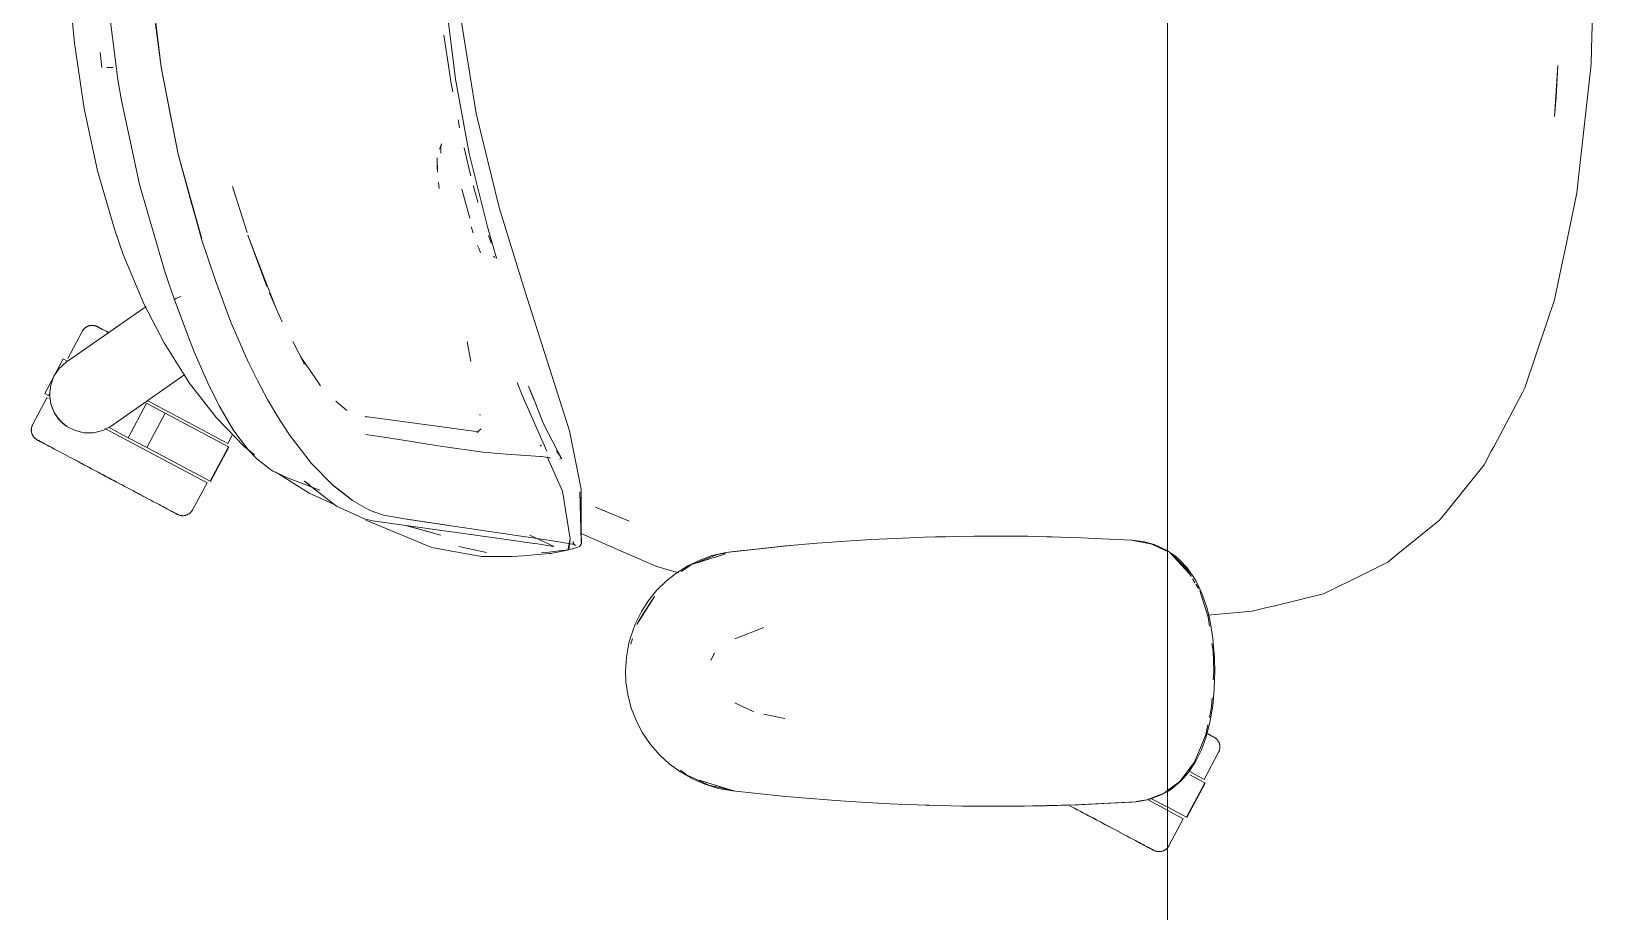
# Model space of a CAD drawing. Header units: millimetres. Extents: x 155920 to 295199, y -4084 to 97293.
# Drawn here: x 184775 to 185337, y 31449 to 31765 of the extents above; entities that cross this region are included whole.
import ezdxf

# ---------------------------------------------------------------- set-up
doc = ezdxf.new("R2010")
doc.units = ezdxf.units.MM
doc.header["$MEASUREMENT"] = 0
doc.layers.add('G-IMPT', color=8, linetype='CONTINUOUS', lineweight=9)
doc.layers.add('I-FURN', color=8, linetype='CONTINUOUS', lineweight=9)

msp = doc.modelspace()

# ---------------------------------------------------------------- linework, layer by layer
at = {"layer": 'G-IMPT'}
for p, q in [((185335.01, 31763.62), (185336.71, 31815.8)), ((184790.75, 31761.09), (184788.49, 31786.66)), ((184818.02, 31783.99), (184821.84, 31752.4)), ((184818.05, 31784.03), (184821.84, 31752.47)), ((184802.49, 31778.29), (184806.31, 31748.12)), ((184927.41, 31748.25), (184924.11, 31775.17)), ((184934.8, 31735.9), (184928.8, 31773.82)), ((184821.84, 31752.47), (184819.9, 31767.95)), ((184923.49, 31762.41), (184923.31, 31764.07)), ((184794.25, 31737.67), (184790.75, 31761.09)), ((184924.78, 31753.88), (184923.49, 31762.41)), ((185335.01, 31763.62), (185334.69, 31753.68)), ((184800.66, 31752.39), (184800.01, 31757.8)), ((184924.78, 31753.88), (184925.64, 31748.26)), ((185322.81, 31753.15), (185321.56, 31734.87)), ((185322.81, 31753.15), (185322.17, 31741.81)), ((185334.2, 31749.31), (185334.69, 31753.68)), ((184804.51, 31752.43), (184802.42, 31752.36)), ((184802.42, 31752.36), (184802.53, 31752.36)), ((184806.31, 31748.12), (184807.49, 31741.2)), ((184828.01, 31721.35), (184821.84, 31752.47)), ((184821.84, 31752.47), (184824.94, 31736.37)), ((184828.01, 31721.35), (184821.84, 31752.4)), ((184925.64, 31748.26), (184925.88, 31746.63)), ((184932.34, 31721.59), (184927.41, 31748.25)), ((185334.2, 31749.31), (185330.08, 31711.86)), ((184926.44, 31743.73), (184925.88, 31746.63)), ((185321.56, 31734.87), (185322.17, 31741.81)), ((184799.06, 31715.31), (184794.25, 31737.67)), ((184814.16, 31710.41), (184807.49, 31741.2)), ((184828.01, 31721.35), (184824.94, 31736.37)), ((184934.8, 31735.9), (184943.11, 31702.22)), ((184928.36, 31733.62), (184928.9, 31730.81)), ((184922.45, 31724.99), (184921.76, 31723.04)), ((184922.23, 31723.95), (184922.45, 31724.99)), ((184832.67, 31704.1), (184828.01, 31721.35)), ((184828.01, 31721.35), (184836.4, 31690.85)), ((184828.01, 31721.35), (184836.44, 31690.94)), ((184920.91, 31719.94), (184921, 31714.88)), ((184920.91, 31719.94), (184920.92, 31717.15)), ((184922.19, 31721.78), (184922.2, 31721.64)), ((184922.23, 31723.95), (184922.2, 31721.64)), ((184930.56, 31723.58), (184931.02, 31721.6)), ((184932.57, 31714.85), (184931.02, 31721.6)), ((184932.34, 31721.59), (184938.88, 31695.27)), ((184805.23, 31694.07), (184799.06, 31715.31)), ((184921, 31714.88), (184920.92, 31717.15)), ((184932.57, 31714.85), (184932.91, 31713.55)), ((184814.16, 31710.41), (184823.1, 31679.58)), ((184847.46, 31709.66), (184848.54, 31706.23)), ((184847.46, 31709.66), (184852.72, 31693.17)), ((184921.31, 31711.09), (184921.53, 31708.99)), ((184932.6, 31698.37), (184929.69, 31708.76)), ((184933.87, 31709.83), (184933.82, 31710.01)), ((184934.19, 31708.69), (184933.87, 31709.83)), ((184934.19, 31708.69), (184935.3, 31704.7)), ((185329.59, 31707.45), (185330.08, 31711.86)), ((184832.67, 31704.1), (184836.44, 31690.94)), ((184935.3, 31704.7), (184935.51, 31704.01)), ((184952.3, 31672.24), (184943.11, 31702.22)), ((185325.24, 31686.5), (185329.59, 31707.45)), ((184805.23, 31694.07), (184808.31, 31685.33)), ((184836.4, 31690.85), (184841.4, 31675.93)), ((184852.99, 31692.19), (184859.81, 31673.78)), ((184852.99, 31692.19), (184859.71, 31674.74)), ((184933.04, 31695.28), (184933.77, 31693.06)), ((184938.88, 31695.27), (184941.96, 31684.84)), ((184940.04, 31690.07), (184939.3, 31692.17)), ((184808.31, 31685.33), (184815.83, 31667.36)), ((184935.76, 31687.52), (184935.38, 31688.53)), ((184935.76, 31687.52), (184936.37, 31685.86)), ((184940.04, 31690.07), (184940.29, 31689.41)), ((185325.24, 31686.5), (185324.47, 31682.82)), ((184823.1, 31679.58), (184824.29, 31675.98)), ((184941.06, 31684.59), (184941.27, 31684.44)), ((184941.06, 31684.59), (184941.68, 31684.2)), ((184942.02, 31684.57), (184941.96, 31684.84)), ((184942.1, 31684.27), (184942.02, 31684.57)), ((184942.07, 31683.81), (184942.15, 31684.05)), ((184942.15, 31684.05), (184942.1, 31684.27)), ((185324.47, 31682.82), (185321.6, 31669)), ((184826.7, 31669.04), (184824.29, 31675.98)), ((184846.86, 31661.05), (184841.4, 31675.93)), ((184859.71, 31674.74), (184860.37, 31673.01)), ((184826.66, 31669.04), (184826.7, 31669.18)), ((184832.24, 31654.08), (184826.66, 31669.04)), ((184826.7, 31669.18), (184827.1, 31669.45)), ((184826.7, 31669.18), (184826.71, 31669.22)), ((184826.7, 31669.18), (184826.7, 31669.04)), ((184827.1, 31669.45), (184826.71, 31669.22)), ((184827.93, 31669.83), (184827.1, 31669.45)), ((184827.28, 31669.55), (184827.1, 31669.45)), ((184827.93, 31669.83), (184827.28, 31669.55)), ((184827.93, 31669.83), (184828.99, 31670.25)), ((184827.93, 31669.83), (184828.39, 31670.03)), ((184828.99, 31670.25), (184828.39, 31670.03)), ((184863.1, 31665.93), (184860.37, 31673.01)), ((184863.1, 31665.93), (184860.79, 31671.38)), ((184952.3, 31672.24), (184968.29, 31622)), ((185319.09, 31661.57), (185321.6, 31669)), ((184822.92, 31653.58), (184815.83, 31667.36)), ((184865.29, 31661.09), (184863.1, 31665.93)), ((184846.86, 31661.05), (184853.04, 31646.83)), ((185319.09, 31661.57), (185310.94, 31637.48)), ((184831.89, 31639.29), (184822.92, 31653.58)), ((184833.71, 31650.4), (184832.24, 31654.08)), ((184869.16, 31654.04), (184873.35, 31645.94)), ((184931.58, 31654.13), (184932.99, 31646.88)), ((184838.49, 31639.44), (184833.71, 31650.4)), ((184856.43, 31640.1), (184853.04, 31646.83)), ((184871.85, 31648.71), (184874.4, 31644.95)), ((184871.85, 31648.71), (184873.35, 31645.94)), ((184874.4, 31644.95), (184874.8, 31644.38)), ((184874.8, 31644.38), (184878.29, 31639.24)), ((184831.89, 31639.29), (184841.7, 31626.69)), ((184838.71, 31639), (184838.49, 31639.44)), ((184838.49, 31639.44), (184843.01, 31630.39)), ((184838.49, 31639.44), (184842.71, 31630.99)), ((184838.71, 31639), (184843.01, 31630.39)), ((184856.43, 31640.1), (184860, 31633.31)), ((184878.29, 31639.24), (184879.04, 31638.14)), ((184949.57, 31639.41), (184951.31, 31634.83)), ((184951.31, 31634.83), (184960.23, 31614.67)), ((184955.61, 31633.19), (184953.59, 31638.09)), ((184953.59, 31638.09), (184955.61, 31632.98)), ((184955.61, 31632.98), (184954.21, 31636.52)), ((185299.77, 31616.31), (185310.06, 31635.82)), ((185310.06, 31635.82), (185310.94, 31637.48)), ((184843.01, 31630.39), (184842.71, 31630.99)), ((184843.01, 31630.39), (184847.75, 31622.39)), ((184863.77, 31627.08), (184860, 31633.31)), ((184884.57, 31632.61), (184888.47, 31629.27)), ((184958.86, 31624.72), (184955.61, 31633.19)), ((184851.65, 31616.39), (184841.7, 31626.69)), ((184863.77, 31627.08), (184867.65, 31620.98)), ((184908.42, 31625.33), (184895.06, 31627.11)), ((184895.06, 31627.11), (184895.54, 31626.97)), ((184908.42, 31625.33), (184935.75, 31621.6)), ((184936.26, 31627.66), (184936.21, 31628.01)), ((184958.86, 31624.72), (184964.14, 31614.61)), ((184848.61, 31621.1), (184847.75, 31622.39)), ((184853.33, 31614.97), (184848.61, 31621.1)), ((184867.82, 31620.73), (184867.65, 31620.98)), ((184875.84, 31610.29), (184867.82, 31620.73)), ((184900.23, 31619.98), (184895.16, 31620.72)), ((184900.23, 31619.98), (184907.07, 31618.92)), ((184907.07, 31618.92), (184908.73, 31618.65)), ((184920.5, 31616.79), (184908.73, 31618.65)), ((184936.61, 31622.71), (184935.05, 31621.47)), ((184935.26, 31621.51), (184935.49, 31621.55)), ((184935.75, 31621.6), (184935.49, 31621.55)), ((184968.29, 31622), (184972.48, 31601.05)), ((184855.33, 31613.39), (184851.65, 31616.39)), ((184853.33, 31614.97), (184856.22, 31611.95)), ((184922.05, 31616.54), (184920.5, 31616.79)), ((184937.27, 31614.33), (184922.05, 31616.54)), ((184937.27, 31614.33), (184937.35, 31614.32)), ((184937.35, 31614.32), (184945.59, 31613.7)), ((184954.43, 31613.07), (184945.59, 31613.7)), ((184954.43, 31613.07), (184957.84, 31612.82)), ((184958.21, 31612.77), (184957.84, 31612.82)), ((184957.86, 31616.84), (184958.29, 31616.57)), ((184958.21, 31612.77), (184960.67, 31612.49)), ((184965.85, 31600.35), (184960.27, 31612.64)), ((184960.67, 31612.49), (184960.74, 31612.47)), ((184961.51, 31612.19), (184960.74, 31612.47)), ((184965.49, 31612.16), (184963.65, 31614.86)), ((184965.49, 31612.16), (184964.14, 31614.61)), ((184965.49, 31612.16), (184965.52, 31612.32)), ((185296.33, 31609.8), (185299.04, 31614.93)), ((185299.77, 31616.31), (185299.04, 31614.93)), ((184861.08, 31608.09), (184856.22, 31611.95)), ((184862.22, 31607.47), (184861.08, 31608.09)), ((184862.22, 31607.47), (184864.66, 31606.3)), ((184863.58, 31606.78), (184862.81, 31607.28)), ((184863.58, 31606.78), (184875.02, 31599.66)), ((184883.57, 31602.39), (184875.84, 31610.29)), ((184964.77, 31611.88), (184965.46, 31612.03)), ((184965.46, 31612.03), (184965.49, 31612.16)), ((185296.33, 31609.8), (185284.12, 31594.67)), ((184864.66, 31606.3), (184866.89, 31605.22)), ((184878.79, 31600.72), (184866.89, 31605.22)), ((184873.14, 31603.95), (184884.79, 31595.03)), ((184873.14, 31603.95), (184875.09, 31602.83)), ((184890.31, 31597.3), (184883.37, 31602.69)), ((184883.37, 31602.69), (184886.94, 31599.89)), ((184883.57, 31602.39), (184890.54, 31596.97)), ((184972.48, 31601.05), (184972.53, 31582.18)), ((184875.02, 31599.66), (184883.65, 31595.68)), ((184890.31, 31597.3), (184886.94, 31599.89)), ((184890.54, 31596.97), (184896.37, 31593.68)), ((184965.85, 31600.35), (184968.57, 31583.3)), ((184972.04, 31600.16), (184972.63, 31581.72)), ((184972.04, 31600.16), (184972.53, 31582.18)), ((184884.79, 31595.03), (184891.36, 31591.97)), ((184891.36, 31591.97), (184894.73, 31590.4)), ((184897.72, 31589.75), (184894.73, 31590.4)), ((184895.28, 31589.91), (184911.74, 31583.12)), ((184896.8, 31593.47), (184896.37, 31593.68)), ((184896.8, 31593.47), (184901.59, 31591.72)), ((184944.94, 31583.08), (184897.72, 31589.75)), ((184901.59, 31591.72), (184909.26, 31590.42)), ((184924.42, 31588.12), (184909.26, 31590.42)), ((184924.42, 31588.12), (184909.84, 31590.35)), ((184925.02, 31588.02), (184909.84, 31590.35)), ((184977.62, 31594.62), (184989.48, 31589.69)), ((185265.42, 31577.84), (185280.36, 31590.01)), ((185280.36, 31590.01), (185284.12, 31594.67)), ((184922.14, 31584.63), (184909.19, 31588.13)), ((184922.14, 31584.63), (184910.25, 31587.98)), ((184925.02, 31588.02), (184955.9, 31583.47)), ((184954.15, 31584.55), (184962.78, 31580.45)), ((184980.69, 31581.58), (184972.52, 31585.15)), ((184989.75, 31589.59), (184989.48, 31589.69)), ((185107.96, 31584.14), (185095.66, 31583.85)), ((185107.96, 31584.14), (185113.43, 31584.21)), ((185128.15, 31584.22), (185113.43, 31584.21)), ((185132.66, 31584.17), (185128.15, 31584.22)), ((185132.66, 31584.17), (185148.33, 31583.79)), ((184911.74, 31583.12), (184915.1, 31581.73)), ((184918.96, 31580.13), (184915.1, 31581.73)), ((184936.66, 31576.89), (184918.96, 31580.13)), ((184929.21, 31580.35), (184928.64, 31580.5)), ((184938.52, 31578.31), (184929.21, 31580.35)), ((184944.94, 31583.08), (184955.6, 31581.64)), ((184956.9, 31581.42), (184955.6, 31581.64)), ((184955.9, 31583.47), (184963.75, 31582.36)), ((184961.92, 31580.59), (184956.9, 31581.42)), ((184960.91, 31578.53), (184958.31, 31578.32)), ((184960.91, 31578.53), (184965.59, 31579.05)), ((184965.79, 31578.87), (184961.54, 31578.05)), ((184962.78, 31580.45), (184961.92, 31580.59)), ((184970.02, 31581.25), (184963.75, 31582.36)), ((184966.21, 31579.12), (184965.59, 31579.05)), ((184965.79, 31578.87), (184968.12, 31579.31)), ((184966.21, 31579.12), (184969.48, 31579.66)), ((184967.88, 31579.72), (184968.57, 31583.3)), ((184967.88, 31579.72), (184968.51, 31583.26)), ((184968.51, 31583.26), (184968.12, 31579.31)), ((184969.4, 31581.42), (184970.5, 31580.86)), ((184969.4, 31581.42), (184970.02, 31581.25)), ((184969.48, 31579.66), (184971.35, 31580.21)), ((184969.67, 31581.79), (184969.6, 31582.29)), ((184969.67, 31581.79), (184969.99, 31581.25)), ((184969.99, 31581.25), (184970.5, 31580.86)), ((184971.89, 31580.53), (184971.35, 31580.21)), ((184971.89, 31580.53), (184972.26, 31581.03)), ((184972.65, 31581.6), (184972.26, 31581.03)), ((184972.65, 31581.6), (184972.46, 31582.46)), ((184972.46, 31582.46), (184972.49, 31582.35)), ((184972.53, 31582.18), (184972.49, 31582.35)), ((184972.63, 31581.72), (184972.53, 31582.18)), ((184988.52, 31578.16), (184980.69, 31581.58)), ((185024.48, 31578.39), (185047.43, 31580.84)), ((185024.48, 31578.39), (185045.92, 31580.74)), ((185024.48, 31578.39), (185027.3, 31578.72)), ((185047.43, 31580.84), (185027.3, 31578.72)), ((185028.81, 31578.86), (185027.3, 31578.72)), ((185045.92, 31580.74), (185057.31, 31581.72)), ((185067.6, 31582.45), (185057.31, 31581.72)), ((185065.56, 31582.32), (185064.14, 31582.18)), ((185067.6, 31582.45), (185076.47, 31583.01)), ((185087.78, 31583.55), (185076.47, 31583.01)), ((185087.78, 31583.55), (185095.66, 31583.85)), ((185099.53, 31583.93), (185101.19, 31584.01)), ((185101.19, 31584.01), (185103.32, 31584.01)), ((185139.39, 31583.99), (185141.23, 31583.99)), ((185144.28, 31583.88), (185141.6, 31583.99)), ((185148.33, 31583.79), (185151.87, 31583.67)), ((185164.43, 31583.05), (185151.87, 31583.67)), ((185164.43, 31583.05), (185170.1, 31582.77)), ((185177.22, 31581.4), (185169.87, 31582.77)), ((185170.1, 31582.77), (185174.11, 31582.27)), ((185174.11, 31582.27), (185178.06, 31581.2)), ((185181.48, 31579.3), (185177.22, 31581.4)), ((185182.39, 31579.22), (185178.06, 31581.2)), ((185181.48, 31579.3), (185182.75, 31578.67)), ((185182.75, 31578.97), (185185.61, 31577.01)), ((184936.66, 31576.89), (184943.62, 31576.87)), ((184947.79, 31576.87), (184943.62, 31576.87)), ((184951.75, 31577.21), (184947.79, 31576.87)), ((184951.75, 31577.21), (184961.07, 31578.01)), ((184961.07, 31578.01), (184961.54, 31578.05)), ((184999.64, 31573.31), (184988.52, 31578.16)), ((184999.64, 31573.31), (185007.47, 31571.05)), ((185010.8, 31573.59), (185006.48, 31570.86)), ((185012.13, 31573.99), (185008.55, 31571.56)), ((185010.8, 31573.59), (185015.39, 31575.78)), ((185012.13, 31573.99), (185023.98, 31577.8)), ((185012.13, 31573.99), (185014.83, 31574.89)), ((185021.35, 31577.59), (185013.17, 31574.39)), ((185014.83, 31574.89), (185023.98, 31577.8)), ((185015.39, 31575.78), (185019.52, 31577.23)), ((185024.48, 31578.39), (185019.52, 31577.23)), ((185024.4, 31578.17), (185021.35, 31577.59)), ((185183.72, 31578.19), (185186.13, 31575.96)), ((185190.62, 31570.8), (185183.72, 31578.19)), ((185189.42, 31572.89), (185183.72, 31578.19)), ((185186.93, 31575.88), (185185.61, 31577.01)), ((185189.21, 31572.42), (185186.13, 31575.96)), ((185186.93, 31575.88), (185189.79, 31572.83)), ((185261.76, 31574.86), (185254.6, 31571.33)), ((185265.42, 31577.84), (185261.76, 31574.86)), ((184999.57, 31564.69), (185003.17, 31568.24)), ((185003.17, 31568.24), (185006.48, 31570.86)), ((185190.62, 31570.8), (185189.34, 31572.27)), ((185191.31, 31569.74), (185189.42, 31572.89)), ((185189.79, 31572.83), (185192.24, 31569.38)), ((185192.64, 31567.51), (185191.78, 31568.95)), ((185193.04, 31568.01), (185192.24, 31569.38)), ((185195.25, 31563.37), (185193.04, 31568.01)), ((185243.13, 31565.69), (185254.6, 31571.33)), ((184992.52, 31552.56), (184998.84, 31562.51)), ((184994.68, 31556.24), (184998.84, 31562.51)), ((184999.57, 31564.69), (184996.38, 31560.72)), ((185193.85, 31565.49), (185192.92, 31567.04)), ((185197.42, 31555.19), (185194.39, 31564.59)), ((185196.99, 31558.28), (185195.25, 31563.37)), ((185238.77, 31563.54), (185220.83, 31559.14)), ((185243.13, 31565.69), (185238.77, 31563.54)), ((184991.87, 31552.66), (184994.11, 31557.17)), ((184992.52, 31552.56), (184994.68, 31556.24)), ((184994.11, 31557.17), (184996.38, 31560.72)), ((185196.99, 31558.28), (185197.97, 31554.35)), ((185197.29, 31555.82), (185213.16, 31557.26)), ((185213.16, 31557.26), (185218.45, 31558.56)), ((185220.83, 31559.14), (185218.45, 31558.56)), ((184991.87, 31552.66), (184990.16, 31547.89)), ((185038, 31551.49), (185027.57, 31547.34)), ((185197.88, 31551.9), (185197.42, 31555.19)), ((185197.97, 31554.35), (185199.09, 31547.59)), ((184988.72, 31540.81), (184989.59, 31545.76)), ((184989.59, 31545.76), (184990.16, 31547.89)), ((184990.96, 31547.45), (184990.34, 31545.42)), ((185199.14, 31542.93), (185198.75, 31545.72)), ((185199.66, 31540.28), (185199.09, 31547.59)), ((184988.42, 31535.77), (184988.72, 31540.81)), ((185019.03, 31539.6), (185020.05, 31541.82)), ((185020.05, 31541.82), (185020.35, 31542.27)), ((185199.14, 31542.93), (185199.37, 31535.77)), ((185199.66, 31540.28), (185199.75, 31535.77)), ((184988.42, 31535.77), (184988.59, 31531.92)), ((185199.18, 31532.66), (185199.37, 31535.77)), ((185199.75, 31535.77), (185199.57, 31529.43)), ((184989.24, 31527.41), (184988.59, 31531.92)), ((185199, 31523.28), (185199.57, 31529.43)), ((184989.24, 31527.41), (184990.5, 31522.54)), ((184992.33, 31517.83), (184990.5, 31522.54)), ((185027.67, 31524.39), (185034.45, 31521.12)), ((185197.82, 31519.19), (185198.59, 31522.94)), ((185199, 31523.28), (185198, 31517.35)), ((185198.59, 31522.94), (185198.79, 31526.15)), ((184994.52, 31513.67), (184992.33, 31517.83)), ((185045.5, 31518.79), (185038.06, 31520.36)), ((185196.57, 31511.87), (185198, 31517.35)), ((184994.52, 31513.67), (184997.35, 31509.5)), ((185196.55, 31512.98), (185194.22, 31507.36)), ((185196.57, 31511.87), (185194.99, 31507.53)), ((185196.55, 31512.98), (185197.26, 31516.45)), ((184997.35, 31509.5), (185000.68, 31505.66)), ((185004.11, 31502.5), (185000.68, 31505.66)), ((185192.38, 31502.97), (185194.22, 31507.36)), ((185193, 31503.46), (185194.99, 31507.53)), ((185004.11, 31502.5), (185008.2, 31499.5)), ((185008.15, 31500.19), (185010.26, 31498.6)), ((185187.16, 31496.18), (185192.38, 31502.97)), ((185193, 31503.46), (185190.35, 31499.41)), ((185012.64, 31496.99), (185008.2, 31499.5)), ((185018.33, 31494.86), (185010.26, 31498.6)), ((185012.64, 31496.99), (185016.88, 31495.18)), ((185027.3, 31492.82), (185014.83, 31496.65)), ((185014.83, 31496.65), (185023.98, 31493.74)), ((185016.88, 31495.18), (185021.74, 31493.71)), ((185018.33, 31494.86), (185026.73, 31492.95)), ((185182.75, 31492.9), (185187.16, 31496.18)), ((185183.94, 31493.3), (185187.68, 31496.38)), ((185190.35, 31499.41), (185187.68, 31496.38)), ((185026.78, 31492.82), (185021.74, 31493.71)), ((185027.3, 31492.82), (185023.98, 31493.74)), ((185044.71, 31490.91), (185026.78, 31492.82)), ((185048.84, 31490.57), (185044.71, 31490.91)), ((185063.9, 31489.32), (185048.84, 31490.57)), ((185055.71, 31489.97), (185054.04, 31490.14)), ((185063.9, 31489.32), (185068.98, 31488.99)), ((185068.98, 31488.99), (185083.12, 31488.18)), ((185149.7, 31487.79), (185171.48, 31488.88)), ((185149.7, 31487.79), (185169.87, 31488.77)), ((185150.91, 31487.83), (185171.48, 31488.88)), ((185171.48, 31488.88), (185169.87, 31488.77)), ((185171.48, 31488.88), (185173.13, 31489.14)), ((185175.34, 31489.6), (185171.5, 31489.02)), ((185175.52, 31489.58), (185173.13, 31489.14)), ((185175.34, 31489.6), (185181.54, 31492.01)), ((185175.52, 31489.58), (185176.87, 31489.95)), ((185180.51, 31491.34), (185176.87, 31489.95)), ((185180.51, 31491.34), (185182.75, 31492.62)), ((185181.54, 31492.01), (185182.75, 31492.9)), ((185182.75, 31492.62), (185183.94, 31493.3)), ((185089.15, 31487.93), (185083.12, 31488.18)), ((185089.15, 31487.93), (185100.91, 31487.54)), ((185094.03, 31487.79), (185095.97, 31487.68)), ((185095.97, 31487.68), (185097.47, 31487.67)), ((185109.32, 31487.38), (185100.91, 31487.54)), ((185109.32, 31487.38), (185139.34, 31487.49)), ((185109.32, 31487.38), (185129.51, 31487.33)), ((185109.32, 31487.38), (185120.12, 31487.29)), ((185139.34, 31487.49), (185120.12, 31487.29)), ((185129.51, 31487.33), (185150.91, 31487.83)), ((185129.51, 31487.33), (185149.7, 31487.79)), ((185129.51, 31487.33), (185139.34, 31487.49)), ((185129.51, 31487.37), (185131.55, 31487.35)), ((185131.55, 31487.35), (185133.46, 31487.42)), ((185139.34, 31487.49), (185150.91, 31487.83)), ((185150.91, 31487.83), (185149.7, 31487.79))]:
    msp.add_line(p, q, dxfattribs=at)
at = {"layer": 'I-FURN'}
for p, q in [((185182.75, 32621.57), (185182.75, 31021.57)), ((185182.75, 31021.57), (185182.75, 32621.57)), ((184787.86, 31646.66), (184816.45, 31666.68)), ((184793.6, 31657.71), (184788.45, 31648.03)), ((184793.6, 31657.71), (184793.68, 31657.85)), ((184793.68, 31657.85), (184793.76, 31657.99)), ((184793.76, 31657.99), (184793.85, 31658.12)), ((184793.85, 31658.12), (184793.95, 31658.25)), ((184793.95, 31658.25), (184794.05, 31658.38)), ((184794.05, 31658.38), (184794.15, 31658.5)), ((184794.15, 31658.5), (184794.26, 31658.62)), ((184794.26, 31658.62), (184794.38, 31658.74)), ((184794.38, 31658.74), (184794.5, 31658.84)), ((184794.5, 31658.84), (184794.62, 31658.95)), ((184794.62, 31658.95), (184794.75, 31659.05)), ((184794.75, 31659.05), (184794.88, 31659.14)), ((184794.88, 31659.14), (184795.01, 31659.23)), ((184795.01, 31659.23), (184795.15, 31659.31)), ((184795.15, 31659.31), (184795.29, 31659.39)), ((184795.29, 31659.39), (184795.43, 31659.46)), ((184795.43, 31659.46), (184795.58, 31659.53)), ((184795.58, 31659.53), (184795.73, 31659.59)), ((184795.73, 31659.59), (184795.88, 31659.64)), ((184795.88, 31659.64), (184796.04, 31659.69)), ((184796.04, 31659.69), (184796.19, 31659.73)), ((184796.19, 31659.73), (184796.35, 31659.77)), ((184796.35, 31659.77), (184796.51, 31659.8)), ((184796.51, 31659.8), (184796.67, 31659.82)), ((184796.67, 31659.82), (184796.83, 31659.84)), ((184796.83, 31659.84), (184796.99, 31659.85)), ((184796.99, 31659.85), (184797.15, 31659.85)), ((184797.15, 31659.85), (184797.31, 31659.85)), ((184797.31, 31659.85), (184797.47, 31659.84)), ((184797.47, 31659.84), (184797.63, 31659.82)), ((184797.63, 31659.82), (184797.79, 31659.8)), ((184797.79, 31659.8), (184797.95, 31659.77)), ((184797.95, 31659.77), (184798.11, 31659.74)), ((184798.11, 31659.74), (184798.26, 31659.7)), ((184798.26, 31659.7), (184798.42, 31659.65)), ((184798.42, 31659.65), (184798.57, 31659.59)), ((184798.57, 31659.59), (184798.72, 31659.54)), ((184798.72, 31659.54), (184798.87, 31659.47)), ((184798.87, 31659.47), (184799.01, 31659.4)), ((184799.01, 31659.4), (184799.05, 31659.38)), ((184799.05, 31659.38), (184799.07, 31659.37)), ((184799.06, 31659.38), (184799.05, 31659.38)), ((184799.1, 31659.35), (184799.06, 31659.38)), ((184799.07, 31659.37), (184799.13, 31659.34)), ((184799.18, 31659.31), (184799.1, 31659.35)), ((184799.13, 31659.34), (184799.23, 31659.28)), ((184799.3, 31659.24), (184799.18, 31659.31)), ((184799.23, 31659.28), (184799.37, 31659.21)), ((184799.46, 31659.16), (184799.3, 31659.24)), ((184799.37, 31659.21), (184799.55, 31659.11)), ((184799.67, 31659.05), (184799.46, 31659.16)), ((184799.55, 31659.11), (184799.77, 31659)), ((184799.91, 31658.92), (184799.67, 31659.05)), ((184799.77, 31659), (184800.03, 31658.86)), ((184800.19, 31658.78), (184799.91, 31658.92)), ((184800.03, 31658.86), (184800.33, 31658.7)), ((184800.5, 31658.61), (184800.19, 31658.78)), ((184800.33, 31658.7), (184800.66, 31658.52)), ((184800.86, 31658.42), (184800.5, 31658.61)), ((184800.66, 31658.52), (184801.04, 31658.32)), ((184801.25, 31658.21), (184800.86, 31658.42)), ((184801.04, 31658.32), (184801.45, 31658.11)), ((184801.68, 31657.98), (184801.25, 31658.21)), ((184801.45, 31658.11), (184801.89, 31657.87)), ((184802.15, 31657.73), (184801.68, 31657.98)), ((184801.89, 31657.87), (184802.37, 31657.61)), ((184802.65, 31657.47), (184802.15, 31657.73)), ((184802.37, 31657.61), (184802.89, 31657.34)), ((184803.18, 31657.18), (184802.65, 31657.47)), ((184786.7, 31647.82), (184780.13, 31635.46)), ((184785.35, 31644.41), (184787.86, 31646.66)), ((184786.7, 31647.82), (184788.1, 31647.08)), ((184788.1, 31647.08), (184788.01, 31647.13)), ((184782.28, 31638.46), (184783.45, 31641.62)), ((184783.45, 31641.62), (184785.35, 31644.41)), ((184830.34, 31642.25), (184803.91, 31623.74)), ((184781.52, 31634.72), (184780.13, 31635.46)), ((184781.44, 31634.77), (184781.52, 31634.72)), ((184781.52, 31634.72), (184781.92, 31635.48)), ((184781.89, 31635.11), (184782.28, 31638.46)), ((184782.32, 31631.76), (184781.89, 31635.11)), ((184780.94, 31633.9), (184775.79, 31624.21)), ((184780.94, 31633.9), (184781.31, 31633.7)), ((184783.54, 31628.62), (184782.32, 31631.76)), ((184816.68, 31631.89), (184810.1, 31619.52)), ((184816.68, 31631.89), (184823.32, 31628.35)), ((184817.15, 31632.77), (184845.84, 31617.51)), ((184775.47, 31623.43), (184775.52, 31623.58)), ((184775.52, 31623.58), (184775.57, 31623.73)), ((184775.57, 31623.73), (184775.63, 31623.88)), ((184775.63, 31623.88), (184775.7, 31624.03)), ((184775.7, 31624.03), (184775.77, 31624.18)), ((184775.77, 31624.18), (184775.79, 31624.21)), ((184785.47, 31625.85), (184783.54, 31628.62)), ((184784.02, 31627.77), (184786.31, 31624.99)), ((184788.01, 31623.63), (184785.47, 31625.85)), ((184786.31, 31624.99), (184787.73, 31623.84)), ((184791.01, 31622.09), (184788.01, 31623.63)), ((184803.91, 31623.74), (184800.94, 31622.15)), ((184823.32, 31628.35), (184816.75, 31615.99)), ((184823.32, 31628.35), (184846.03, 31616.28)), ((184775.32, 31622.47), (184775.33, 31622.64)), ((184775.32, 31622.31), (184775.32, 31622.47)), ((184775.32, 31622.15), (184775.32, 31622.31)), ((184775.33, 31621.99), (184775.32, 31622.15)), ((184775.33, 31622.64), (184775.35, 31622.8)), ((184775.35, 31621.83), (184775.33, 31621.99)), ((184775.35, 31622.8), (184775.37, 31622.96)), ((184775.37, 31621.67), (184775.35, 31621.83)), ((184775.37, 31622.96), (184775.4, 31623.11)), ((184775.4, 31621.51), (184775.37, 31621.67)), ((184775.4, 31623.11), (184775.43, 31623.27)), ((184775.44, 31621.36), (184775.4, 31621.51)), ((184775.43, 31623.27), (184775.47, 31623.43)), ((184775.48, 31621.2), (184775.44, 31621.36)), ((184775.52, 31621.05), (184775.48, 31621.2)), ((184775.58, 31620.89), (184775.52, 31621.05)), ((184775.64, 31620.74), (184775.58, 31620.89)), ((184775.7, 31620.6), (184775.64, 31620.74)), ((184775.78, 31620.45), (184775.7, 31620.6)), ((184775.85, 31620.31), (184775.78, 31620.45)), ((184775.94, 31620.17), (184775.85, 31620.31)), ((184776.03, 31620.04), (184775.94, 31620.17)), ((184776.12, 31619.91), (184776.03, 31620.04)), ((184776.22, 31619.78), (184776.12, 31619.91)), ((184776.32, 31619.66), (184776.22, 31619.78)), ((184776.43, 31619.54), (184776.32, 31619.66)), ((184776.55, 31619.42), (184776.43, 31619.54)), ((184776.66, 31619.31), (184776.55, 31619.42)), ((184776.79, 31619.21), (184776.66, 31619.31)), ((184776.91, 31619.11), (184776.79, 31619.21)), ((184777.04, 31619.02), (184776.91, 31619.11)), ((184777.18, 31618.93), (184777.04, 31619.02)), ((184777.31, 31618.84), (184777.18, 31618.93)), ((184777.46, 31618.76), (184777.31, 31618.84)), ((184777.5, 31618.74), (184777.46, 31618.76)), ((184777.46, 31618.76), (184777.46, 31618.76)), ((184777.46, 31618.76), (184777.48, 31618.75)), ((184777.48, 31618.75), (184777.54, 31618.72)), ((184777.59, 31618.69), (184777.5, 31618.74)), ((184777.54, 31618.72), (184777.64, 31618.67)), ((184777.71, 31618.63), (184777.59, 31618.69)), ((184777.64, 31618.67), (184777.78, 31618.59)), ((184777.87, 31618.54), (184777.71, 31618.63)), ((184777.78, 31618.59), (184777.96, 31618.5)), ((184778.07, 31618.44), (184777.87, 31618.54)), ((184777.96, 31618.5), (184778.18, 31618.38)), ((184778.31, 31618.31), (184778.07, 31618.44)), ((184778.18, 31618.38), (184778.43, 31618.24)), ((184778.59, 31618.16), (184778.31, 31618.31)), ((184778.43, 31618.24), (184778.73, 31618.08)), ((184778.91, 31617.99), (184778.59, 31618.16)), ((184778.73, 31618.08), (184779.07, 31617.91)), ((184779.26, 31617.8), (184778.91, 31617.99)), ((184779.07, 31617.91), (184779.44, 31617.71)), ((184794.29, 31621.3), (184791.01, 31622.09)), ((184797.67, 31621.32), (184794.29, 31621.3)), ((184800.94, 31622.15), (184797.67, 31621.32)), ((184801.72, 31622.85), (184838.33, 31603.38)), ((184810.1, 31619.52), (184803.05, 31623.28)), ((184816.75, 31615.99), (184810.1, 31619.52)), ((184845.84, 31617.51), (184847.52, 31620.67)), ((184779.66, 31617.59), (184779.26, 31617.8)), ((184779.44, 31617.71), (184779.85, 31617.49)), ((184780.09, 31617.36), (184779.66, 31617.59)), ((184779.85, 31617.49), (184780.3, 31617.25)), ((184780.55, 31617.12), (184780.09, 31617.36)), ((184780.3, 31617.25), (184780.78, 31617)), ((184781.05, 31616.85), (184780.55, 31617.12)), ((184780.78, 31617), (184781.3, 31616.72)), ((184781.59, 31616.57), (184781.05, 31616.85)), ((184781.3, 31616.72), (184781.85, 31616.43)), ((184782.16, 31616.26), (184781.59, 31616.57)), ((184781.85, 31616.43), (184782.43, 31616.12)), ((184782.43, 31616.12), (184783.05, 31615.79)), ((184783.05, 31615.79), (184783.69, 31615.45)), ((184783.69, 31615.45), (184784.37, 31615.09)), ((184784.37, 31615.09), (184785.08, 31614.71)), ((184785.08, 31614.71), (184785.81, 31614.32)), ((184785.81, 31614.32), (184786.58, 31613.91)), ((184786.58, 31613.91), (184787.36, 31613.49)), ((184787.36, 31613.49), (184788.18, 31613.06)), ((184788.18, 31613.06), (184789.01, 31612.62)), ((184789.01, 31612.62), (184789.87, 31612.16)), ((184839.45, 31603.92), (184816.75, 31615.99)), ((184846.03, 31616.28), (184839.45, 31603.92)), ((184839.62, 31603.83), (184846.2, 31616.19)), ((184789.87, 31612.16), (184790.74, 31611.7)), ((184790.74, 31611.7), (184791.64, 31611.22)), ((184792.13, 31610.96), (184791.23, 31611.44)), ((184791.64, 31611.22), (184792.55, 31610.73)), ((184793.05, 31610.47), (184792.13, 31610.96)), ((184792.55, 31610.73), (184793.48, 31610.24)), ((184793.99, 31609.97), (184793.05, 31610.47)), ((184793.48, 31610.24), (184794.43, 31609.74)), ((184794.94, 31609.46), (184793.99, 31609.97)), ((184794.43, 31609.74), (184795.39, 31609.23)), ((184795.91, 31608.95), (184794.94, 31609.46)), ((184795.39, 31609.23), (184796.35, 31608.71)), ((184796.88, 31608.43), (184795.91, 31608.95)), ((184796.35, 31608.71), (184797.33, 31608.19)), ((184797.87, 31607.91), (184796.88, 31608.43)), ((184797.33, 31608.19), (184798.32, 31607.67)), ((184798.86, 31607.38), (184797.87, 31607.91)), ((184798.32, 31607.67), (184799.31, 31607.14)), ((184799.85, 31606.85), (184798.86, 31607.38)), ((184799.31, 31607.14), (184800.31, 31606.61)), ((184800.85, 31606.32), (184799.85, 31606.85)), ((184800.31, 31606.61), (184801.32, 31606.08)), ((184801.86, 31605.79), (184800.85, 31606.32)), ((184801.32, 31606.08), (184802.32, 31605.54)), ((184802.86, 31605.25), (184801.86, 31605.79)), ((184802.32, 31605.54), (184803.33, 31605.01)), ((184803.87, 31604.72), (184802.86, 31605.25)), ((184803.33, 31605.01), (184804.33, 31604.47)), ((184804.87, 31604.19), (184803.87, 31604.72)), ((184804.33, 31604.47), (184805.33, 31603.94)), ((184805.87, 31603.65), (184804.87, 31604.19)), ((184805.33, 31603.94), (184806.33, 31603.41)), ((184806.87, 31603.13), (184805.87, 31603.65)), ((184806.33, 31603.41), (184807.32, 31602.88)), ((184807.85, 31602.6), (184806.87, 31603.13)), ((184807.32, 31602.88), (184808.3, 31602.36)), ((184808.83, 31602.08), (184807.85, 31602.6)), ((184808.3, 31602.36), (184809.28, 31601.84)), ((184809.8, 31601.57), (184808.83, 31602.08)), ((184809.28, 31601.84), (184810.24, 31601.33)), ((184810.76, 31601.06), (184809.8, 31601.57)), ((184810.24, 31601.33), (184811.19, 31600.82)), ((184811.7, 31600.55), (184810.76, 31601.06)), ((184833.18, 31593.7), (184838.33, 31603.38)), ((184811.19, 31600.82), (184812.13, 31600.33)), ((184812.63, 31600.06), (184811.7, 31600.55)), ((184812.13, 31600.33), (184813.05, 31599.84)), ((184813.54, 31599.57), (184812.63, 31600.06)), ((184813.05, 31599.84), (184813.96, 31599.35)), ((184814.44, 31599.1), (184813.54, 31599.57)), ((184813.96, 31599.35), (184814.85, 31598.88)), ((184815.32, 31598.63), (184814.44, 31599.1)), ((184814.85, 31598.88), (184815.71, 31598.42)), ((184816.17, 31598.18), (184815.32, 31598.63)), ((184815.71, 31598.42), (184816.56, 31597.97)), ((184817.01, 31597.73), (184816.17, 31598.18)), ((184816.56, 31597.97), (184817.39, 31597.53)), ((184817.39, 31597.53), (184818.19, 31597.11)), ((184818.19, 31597.11), (184818.96, 31596.69)), ((184818.96, 31596.69), (184819.71, 31596.29)), ((184819.71, 31596.29), (184820.44, 31595.91)), ((184820.44, 31595.91), (184821.13, 31595.54)), ((184821.13, 31595.54), (184821.79, 31595.19)), ((184821.79, 31595.19), (184822.43, 31594.85)), ((184822.43, 31594.85), (184823.03, 31594.53)), ((184823.34, 31594.37), (184822.76, 31594.68)), ((184823.03, 31594.53), (184823.6, 31594.23)), ((184823.89, 31594.07), (184823.34, 31594.37)), ((184823.6, 31594.23), (184824.13, 31593.94)), ((184824.41, 31593.8), (184823.89, 31594.07)), ((184824.13, 31593.94), (184824.63, 31593.68)), ((184824.89, 31593.54), (184824.41, 31593.8)), ((184824.63, 31593.68), (184825.1, 31593.43)), ((184825.34, 31593.3), (184824.89, 31593.54)), ((184825.1, 31593.43), (184825.53, 31593.2)), ((184825.75, 31593.09), (184825.34, 31593.3)), ((184825.53, 31593.2), (184825.92, 31592.99)), ((184826.12, 31592.89), (184825.75, 31593.09)), ((184825.92, 31592.99), (184826.28, 31592.8)), ((184826.45, 31592.71), (184826.12, 31592.89)), ((184826.28, 31592.8), (184826.6, 31592.63)), ((184826.75, 31592.55), (184826.45, 31592.71)), ((184826.6, 31592.63), (184826.87, 31592.49)), ((184827.01, 31592.41), (184826.75, 31592.55)), ((184826.87, 31592.49), (184827.12, 31592.36)), ((184827.23, 31592.3), (184827.01, 31592.41)), ((184827.12, 31592.36), (184827.32, 31592.25)), ((184827.41, 31592.2), (184827.23, 31592.3)), ((184827.32, 31592.25), (184827.48, 31592.17)), ((184827.55, 31592.13), (184827.41, 31592.2)), ((184827.48, 31592.17), (184827.6, 31592.1)), ((184827.65, 31592.07), (184827.55, 31592.13)), ((184827.6, 31592.1), (184827.68, 31592.06)), ((184827.71, 31592.04), (184827.65, 31592.07)), ((184827.68, 31592.06), (184827.72, 31592.03)), ((184827.73, 31592.03), (184827.71, 31592.04)), ((184827.72, 31592.03), (184827.73, 31592.03)), ((184827.77, 31592.01), (184827.73, 31592.03)), ((184827.91, 31591.94), (184827.77, 31592.01)), ((184828.06, 31591.87), (184827.91, 31591.94)), ((184828.21, 31591.82), (184828.06, 31591.87)), ((184828.36, 31591.76), (184828.21, 31591.82)), ((184828.52, 31591.71), (184828.36, 31591.76)), ((184828.67, 31591.67), (184828.52, 31591.71)), ((184828.83, 31591.64), (184828.67, 31591.67)), ((184828.99, 31591.61), (184828.83, 31591.64)), ((184829.15, 31591.59), (184828.99, 31591.61)), ((184829.31, 31591.57), (184829.15, 31591.59)), ((184829.47, 31591.56), (184829.31, 31591.57)), ((184829.63, 31591.56), (184829.47, 31591.56)), ((184829.79, 31591.56), (184829.63, 31591.56)), ((184829.95, 31591.57), (184829.79, 31591.56)), ((184830.11, 31591.59), (184829.95, 31591.57)), ((184830.27, 31591.61), (184830.11, 31591.59)), ((184830.43, 31591.64), (184830.27, 31591.61)), ((184830.59, 31591.68), (184830.43, 31591.64)), ((184830.74, 31591.72), (184830.59, 31591.68)), ((184830.9, 31591.77), (184830.74, 31591.72)), ((184831.05, 31591.82), (184830.9, 31591.77)), ((184831.2, 31591.88), (184831.05, 31591.82)), ((184831.35, 31591.95), (184831.2, 31591.88)), ((184831.49, 31592.02), (184831.35, 31591.95)), ((184831.63, 31592.1), (184831.49, 31592.02)), ((184831.77, 31592.18), (184831.63, 31592.1)), ((184831.9, 31592.27), (184831.77, 31592.18)), ((184832.04, 31592.36), (184831.9, 31592.27)), ((184832.16, 31592.46), (184832.04, 31592.36)), ((184832.29, 31592.57), (184832.16, 31592.46)), ((184832.4, 31592.67), (184832.29, 31592.57)), ((184832.52, 31592.79), (184832.4, 31592.67)), ((184832.63, 31592.91), (184832.52, 31592.79)), ((184832.73, 31593.03), (184832.63, 31592.91)), ((184832.83, 31593.16), (184832.73, 31593.03)), ((184832.93, 31593.29), (184832.83, 31593.16)), ((184833.02, 31593.42), (184832.93, 31593.29)), ((184833.1, 31593.56), (184833.02, 31593.42)), ((184833.18, 31593.7), (184833.1, 31593.56)), ((185196.83, 31513.49), (185197.25, 31513.26)), ((185197.47, 31513.14), (185197.06, 31513.36)), ((185197.25, 31513.26), (185197.65, 31513.05)), ((185197.84, 31512.94), (185197.47, 31513.14)), ((185197.65, 31513.05), (185198, 31512.86)), ((185198.18, 31512.77), (185197.84, 31512.94)), ((185198, 31512.86), (185198.32, 31512.69)), ((185198.48, 31512.61), (185198.18, 31512.77)), ((185198.32, 31512.69), (185198.6, 31512.54)), ((185198.74, 31512.47), (185198.48, 31512.61)), ((185198.6, 31512.54), (185198.84, 31512.41)), ((185198.95, 31512.35), (185198.74, 31512.47)), ((185198.84, 31512.41), (185199.04, 31512.31)), ((185199.13, 31512.26), (185198.95, 31512.35)), ((185199.04, 31512.31), (185199.2, 31512.22)), ((185199.28, 31512.18), (185199.13, 31512.26)), ((185199.2, 31512.22), (185199.33, 31512.16)), ((185199.38, 31512.13), (185199.28, 31512.18)), ((185199.33, 31512.16), (185199.41, 31512.11)), ((185199.44, 31512.1), (185199.38, 31512.13)), ((185199.41, 31512.11), (185199.45, 31512.09)), ((185199.46, 31512.09), (185199.44, 31512.1)), ((185199.45, 31512.09), (185199.46, 31512.09)), ((185199.46, 31512.09), (185199.6, 31512.01)), ((185199.6, 31512.01), (185199.73, 31511.93)), ((185199.73, 31511.93), (185199.87, 31511.84)), ((185199.87, 31511.84), (185200, 31511.74)), ((185200, 31511.74), (185200.13, 31511.64)), ((185200.13, 31511.64), (185200.25, 31511.54)), ((185200.25, 31511.54), (185200.37, 31511.43)), ((185200.37, 31511.43), (185200.48, 31511.31)), ((185200.48, 31511.31), (185200.59, 31511.19)), ((185200.59, 31511.19), (185200.69, 31511.07)), ((185195.97, 31496.95), (185201.12, 31506.64)), ((185200.69, 31511.07), (185200.79, 31510.94)), ((185200.79, 31510.94), (185200.89, 31510.81)), ((185200.89, 31510.81), (185200.97, 31510.68)), ((185200.97, 31510.68), (185201.06, 31510.54)), ((185201.06, 31510.54), (185201.13, 31510.4)), ((185201.14, 31506.68), (185201.12, 31506.64)), ((185201.13, 31510.4), (185201.21, 31510.25)), ((185201.21, 31506.82), (185201.14, 31506.68)), ((185201.21, 31510.25), (185201.27, 31510.11)), ((185201.28, 31506.97), (185201.21, 31506.82)), ((185201.27, 31510.11), (185201.33, 31509.96)), ((185201.34, 31507.12), (185201.28, 31506.97)), ((185201.33, 31509.96), (185201.39, 31509.81)), ((185201.39, 31507.27), (185201.34, 31507.12)), ((185201.39, 31509.81), (185201.43, 31509.65)), ((185201.44, 31507.42), (185201.39, 31507.27)), ((185201.43, 31509.65), (185201.48, 31509.5)), ((185201.48, 31507.58), (185201.44, 31507.42)), ((185201.48, 31509.5), (185201.51, 31509.34)), ((185201.52, 31507.74), (185201.48, 31507.58)), ((185201.51, 31509.34), (185201.54, 31509.18)), ((185201.54, 31507.9), (185201.52, 31507.74)), ((185201.54, 31509.18), (185201.56, 31509.02)), ((185201.57, 31508.06), (185201.54, 31507.9)), ((185201.56, 31509.02), (185201.58, 31508.86)), ((185201.58, 31508.22), (185201.57, 31508.06)), ((185201.58, 31508.86), (185201.59, 31508.7)), ((185201.59, 31508.38), (185201.58, 31508.22)), ((185201.59, 31508.7), (185201.59, 31508.54)), ((185201.59, 31508.54), (185201.59, 31508.38)), ((185196.16, 31495.72), (185189.58, 31483.36)), ((185189.75, 31483.27), (185196.33, 31495.63)), ((185190.78, 31499.71), (185195.97, 31496.95)), ((185190.86, 31498.53), (185196.16, 31495.72)), ((185175.8, 31489.56), (185183.18, 31485.63)), ((185182.89, 31486.92), (185177.08, 31490.01)), ((185147.46, 31487.63), (185148.45, 31487.11)), ((185148, 31487.35), (185147.81, 31487.45)), ((185148.99, 31486.82), (185148, 31487.35)), ((185148.45, 31487.11), (185149.44, 31486.58)), ((185149.98, 31486.29), (185148.99, 31486.82)), ((185149.44, 31486.58), (185150.44, 31486.05)), ((185150.98, 31485.76), (185149.98, 31486.29)), ((185150.44, 31486.05), (185151.45, 31485.52)), ((185151.99, 31485.23), (185150.98, 31485.76)), ((185151.45, 31485.52), (185152.45, 31484.98)), ((185152.99, 31484.69), (185151.99, 31485.23)), ((185152.45, 31484.98), (185153.46, 31484.45)), ((185154, 31484.16), (185152.99, 31484.69)), ((185153.46, 31484.45), (185154.46, 31483.91)), ((185155, 31483.63), (185154, 31484.16)), ((185154.46, 31483.91), (185155.46, 31483.38)), ((185156, 31483.09), (185155, 31483.63)), ((185155.46, 31483.38), (185156.46, 31482.85)), ((185157, 31482.57), (185156, 31483.09)), ((185189.58, 31483.36), (185182.89, 31486.92)), ((185183.18, 31485.63), (185188.46, 31482.82)), ((185156.46, 31482.85), (185157.45, 31482.32)), ((185157.98, 31482.04), (185157, 31482.57)), ((185157.45, 31482.32), (185158.43, 31481.8)), ((185158.96, 31481.52), (185157.98, 31482.04)), ((185158.43, 31481.8), (185159.41, 31481.28)), ((185159.93, 31481.01), (185158.96, 31481.52)), ((185159.41, 31481.28), (185160.37, 31480.77)), ((185160.89, 31480.5), (185159.93, 31481.01)), ((185160.37, 31480.77), (185161.32, 31480.26)), ((185161.83, 31479.99), (185160.89, 31480.5)), ((185161.32, 31480.26), (185162.26, 31479.77)), ((185162.76, 31479.5), (185161.83, 31479.99)), ((185162.26, 31479.77), (185163.18, 31479.28)), ((185163.67, 31479.01), (185162.76, 31479.5)), ((185163.18, 31479.28), (185164.09, 31478.79)), ((185164.57, 31478.54), (185163.67, 31479.01)), ((185164.09, 31478.79), (185164.98, 31478.32)), ((185165.45, 31478.07), (185164.57, 31478.54)), ((185164.98, 31478.32), (185165.84, 31477.86)), ((185166.3, 31477.62), (185165.45, 31478.07)), ((185165.84, 31477.86), (185166.69, 31477.41)), ((185167.14, 31477.17), (185166.3, 31477.62)), ((185183.31, 31473.14), (185188.46, 31482.82)), ((185166.69, 31477.41), (185167.52, 31476.97)), ((185167.52, 31476.97), (185168.32, 31476.55)), ((185168.32, 31476.55), (185169.09, 31476.13)), ((185169.09, 31476.13), (185169.84, 31475.74)), ((185169.84, 31475.74), (185170.57, 31475.35)), ((185170.57, 31475.35), (185171.26, 31474.98)), ((185171.26, 31474.98), (185171.92, 31474.63)), ((185171.92, 31474.63), (185172.56, 31474.29)), ((185172.56, 31474.29), (185173.16, 31473.97)), ((185173.47, 31473.81), (185172.89, 31474.12)), ((185173.16, 31473.97), (185173.73, 31473.67)), ((185174.02, 31473.51), (185173.47, 31473.81)), ((185173.73, 31473.67), (185174.26, 31473.38)), ((185174.54, 31473.24), (185174.02, 31473.51)), ((185174.26, 31473.38), (185174.76, 31473.12)), ((185175.02, 31472.98), (185174.54, 31473.24)), ((185174.76, 31473.12), (185175.23, 31472.87)), ((185175.47, 31472.75), (185175.02, 31472.98)), ((185175.23, 31472.87), (185175.66, 31472.64)), ((185175.88, 31472.53), (185175.47, 31472.75)), ((185175.66, 31472.64), (185176.05, 31472.43)), ((185176.25, 31472.33), (185175.88, 31472.53)), ((185176.05, 31472.43), (185176.41, 31472.24)), ((185176.58, 31472.15), (185176.25, 31472.33)), ((185176.41, 31472.24), (185176.73, 31472.08)), ((185176.88, 31471.99), (185176.58, 31472.15)), ((185176.73, 31472.08), (185177, 31471.93)), ((185177.14, 31471.86), (185176.88, 31471.99)), ((185177, 31471.93), (185177.25, 31471.8)), ((185177.36, 31471.74), (185177.14, 31471.86)), ((185182.29, 31471.9), (185182.17, 31471.8)), ((185182.42, 31472.01), (185182.29, 31471.9)), ((185182.53, 31472.12), (185182.42, 31472.01)), ((185182.65, 31472.23), (185182.53, 31472.12)), ((185182.76, 31472.35), (185182.65, 31472.23)), ((185182.86, 31472.47), (185182.76, 31472.35)), ((185182.96, 31472.6), (185182.86, 31472.47)), ((185183.06, 31472.73), (185182.96, 31472.6)), ((185183.15, 31472.86), (185183.06, 31472.73)), ((185183.23, 31473), (185183.15, 31472.86)), ((185183.31, 31473.14), (185183.23, 31473)), ((185177.25, 31471.8), (185177.45, 31471.69)), ((185177.54, 31471.64), (185177.36, 31471.74)), ((185177.45, 31471.69), (185177.61, 31471.61)), ((185177.68, 31471.57), (185177.54, 31471.64)), ((185177.61, 31471.61), (185177.73, 31471.54)), ((185177.78, 31471.51), (185177.68, 31471.57)), ((185177.73, 31471.54), (185177.81, 31471.5)), ((185177.84, 31471.48), (185177.78, 31471.51)), ((185177.81, 31471.5), (185177.85, 31471.48)), ((185177.86, 31471.47), (185177.84, 31471.48)), ((185177.85, 31471.48), (185177.86, 31471.47)), ((185177.9, 31471.45), (185177.86, 31471.47)), ((185178.04, 31471.38), (185177.9, 31471.45)), ((185178.19, 31471.32), (185178.04, 31471.38)), ((185178.34, 31471.26), (185178.19, 31471.32)), ((185178.49, 31471.2), (185178.34, 31471.26)), ((185178.65, 31471.16), (185178.49, 31471.2)), ((185178.8, 31471.11), (185178.65, 31471.16)), ((185178.96, 31471.08), (185178.8, 31471.11)), ((185179.12, 31471.05), (185178.96, 31471.08)), ((185179.28, 31471.03), (185179.12, 31471.05)), ((185179.44, 31471.01), (185179.28, 31471.03)), ((185179.6, 31471), (185179.44, 31471.01)), ((185179.76, 31471), (185179.6, 31471)), ((185179.92, 31471), (185179.76, 31471)), ((185180.08, 31471.01), (185179.92, 31471)), ((185180.24, 31471.03), (185180.08, 31471.01)), ((185180.4, 31471.05), (185180.24, 31471.03)), ((185180.56, 31471.08), (185180.4, 31471.05)), ((185180.72, 31471.12), (185180.56, 31471.08)), ((185180.87, 31471.16), (185180.72, 31471.12)), ((185181.03, 31471.21), (185180.87, 31471.16)), ((185181.18, 31471.26), (185181.03, 31471.21)), ((185181.33, 31471.32), (185181.18, 31471.26)), ((185181.48, 31471.39), (185181.33, 31471.32)), ((185181.62, 31471.46), (185181.48, 31471.39)), ((185181.76, 31471.54), (185181.62, 31471.46)), ((185181.9, 31471.62), (185181.76, 31471.54)), ((185182.03, 31471.71), (185181.9, 31471.62)), ((185182.17, 31471.8), (185182.03, 31471.71))]:
    msp.add_line(p, q, dxfattribs=at)
for points in [[(184781.99, 31633.67), (184781.95, 31634.04), (184781.91, 31634.71), (184781.92, 31635.24), (184781.92, 31635.48)], [(184785.96, 31625.33), (184785.56, 31625.73), (184785.19, 31626.15), (184784.86, 31626.57)]]:
    msp.add_open_spline(points, degree=3, dxfattribs=at)
msp.add_open_spline([(184783.25, 31629.17), (184783.18, 31629.33), (184782.89, 31629.97), (184782.66, 31630.59), (184782.52, 31631.06)], degree=3, knots=[-0.5319761, -0.5319761, -0.5319761, -0.5319761, -0.5, -0.4, -0.4, -0.4, -0.4], dxfattribs=at)

doc.saveas('drawing.dxf')
